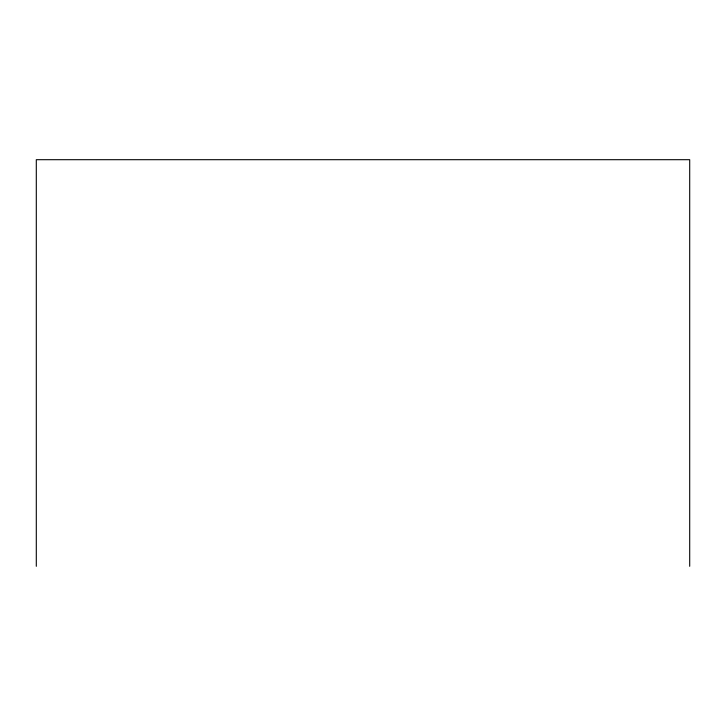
<?xml version="1.0" encoding="UTF-8"?>
<svg xmlns="http://www.w3.org/2000/svg" width="726" height="726" viewBox="0 0 726 726"><rect width="100%" height="100%" fill="white"/><g stroke="black" fill="none" stroke-linecap="round" stroke-linejoin="round"><path stroke-width="1.09" d="M689.7 566.307L689.7 159.693L36.3 159.693L36.3 566.307"/></g></svg>
